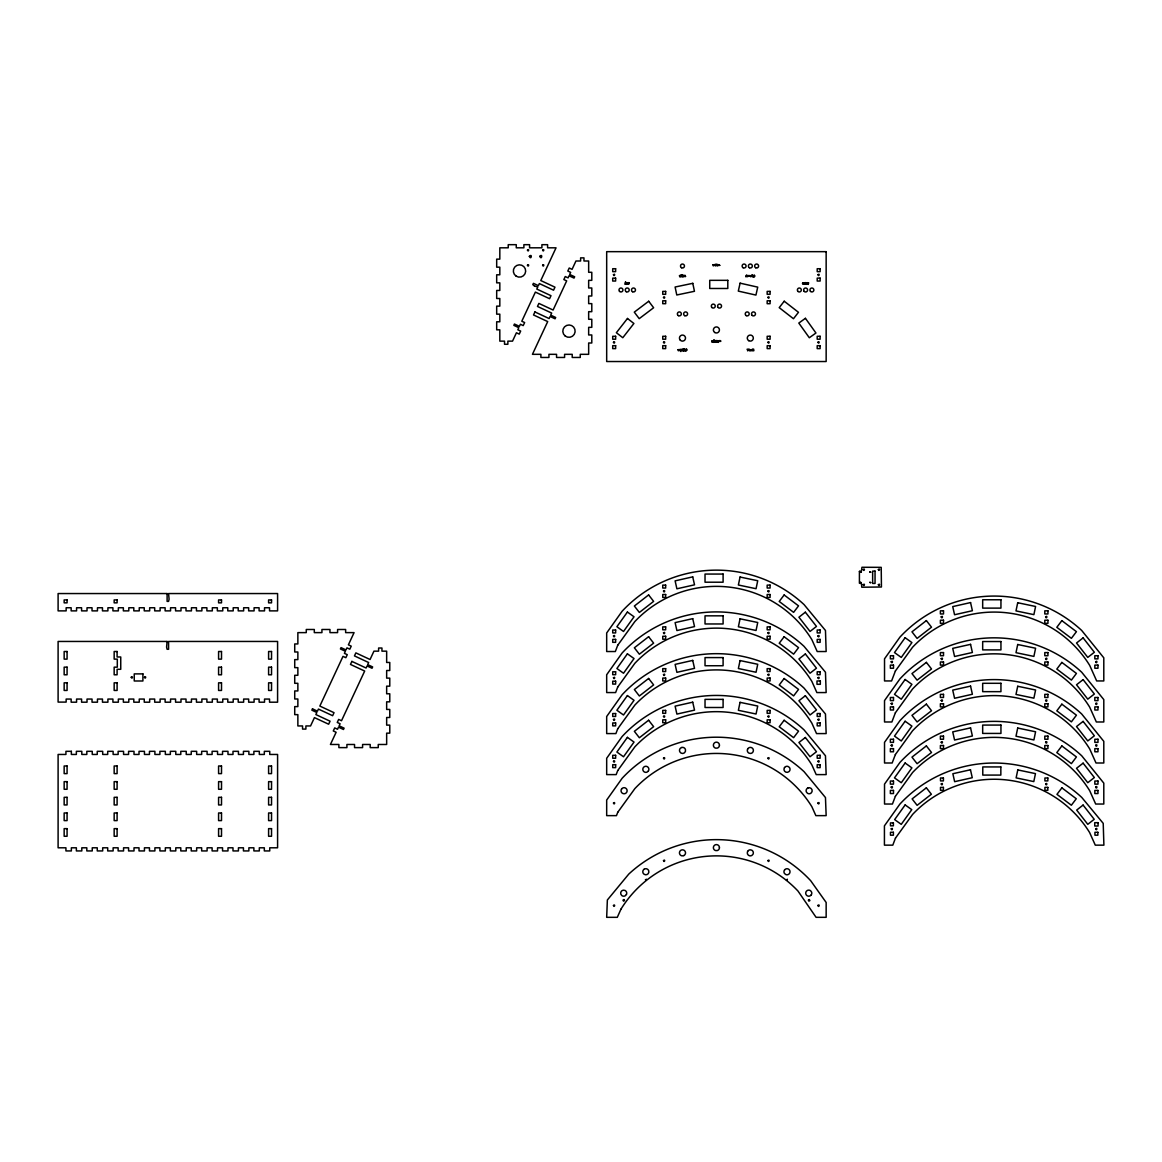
<?xml version="1.0" encoding="UTF-8"?>
<svg xmlns="http://www.w3.org/2000/svg" width="1162" height="1162" viewBox="0 0 1162 1162"><rect width="100%" height="100%" fill="white"/><g stroke="black" fill="none" stroke-linecap="round" stroke-linejoin="round"><path stroke-width="1.5" d="M747.21 275.815L748.168 275.83M750.652 275.815L751.611 275.83M750.71 349.893L751.669 349.907M802.826 283.325L803.77 283.339M534.549 286.055L532.806 284.661L533.416 283.339L538.398 285.663L539.357 283.572L553.562 290.195L554.971 287.174L540.78 280.55L556.046 247.811L547.592 247.811L547.592 244.674L541.899 244.674L541.899 247.811L529.582 247.811L529.582 244.674L523.888 244.674L523.888 247.811L516.262 247.811L516.262 244.674L508.23 244.674L508.23 247.811L499.82 247.811L499.82 259.141L496.682 259.141L496.682 267.173L499.82 267.173L499.82 274.798L496.682 274.798L496.682 282.845L499.82 282.845L499.82 290.456L496.682 290.456L496.682 298.503L499.82 298.503L499.82 306.129L496.682 306.129L496.682 314.161L499.82 314.161L499.82 321.787L496.682 321.787L496.682 329.819L499.82 329.819L499.82 341.134L504.526 341.134L504.526 344.272L507.867 344.272L507.867 341.134L512.529 341.134L516.422 332.782L519.254 334.104L520.663 331.083L517.831 329.761L518.804 327.669L513.836 325.36L514.446 324.038L519.414 326.348L520.387 324.271L523.22 325.592L524.643 322.571L521.796 321.235L535.391 292.098L549.582 298.707L550.991 295.685L536.8 289.062L537.774 286.985L534.491 286.026M808.694 282.831L808.127 284.399L807.91 282.831M746.73 275.103L745.946 276.876L746.222 275.336M529.335 256.366C531.194 260.811 532.603 252.837 529.335 256.366M539.778 256.366C541.637 260.811 543.046 252.837 539.778 256.366M678.129 349.777C677.751 352.638 681.745 348.411 678.129 349.777M713.119 264.849C712.553 267.754 716.823 263.469 713.119 264.849M711.812 341.294C711.275 344.054 715.545 340.045 711.812 341.294M746.934 275.743C746.643 278.589 750.507 274.334 746.934 275.743M750.376 275.743C750.071 278.662 753.92 274.217 750.376 275.743M750.449 349.82C749.751 352.623 754.225 348.585 750.449 349.82M802.55 283.237C802.216 286.142 806.094 281.741 802.55 283.237M625.926 283.281C626.957 286.738 628.192 280.71 625.926 283.281M679.465 275.815C680.438 279.258 681.803 273.273 679.465 275.815M683.329 350.009C681.281 353.03 681.513 346.407 683.329 350.009M715.923 341.512C713.962 344.562 714.02 337.997 715.923 341.512M717.738 341.512C715.777 344.562 715.836 337.997 717.738 341.512M753.237 275.786C754.617 279.577 755.721 273.302 753.237 275.786M806.181 283.281C807.212 286.738 808.447 280.71 806.181 283.281M685.333 349.806C686.815 353.306 687.715 346.566 685.333 349.806M681.498 350.038C678.898 351.694 682.297 348.034 680.278 350.721C682.254 353.844 678.535 347.104 681.498 350.038M750.187 350.082C749.025 352.841 748.691 347.307 750.187 350.082M719.728 265.43C717.927 265.183 719.118 263.847 719.728 265.43M750.1 276.309C748.183 276.164 749.592 274.639 750.1 276.309M527.461 250.106C528.507 252.851 529.509 248.029 527.461 250.106M863.221 584.704C864.237 587.435 865.298 582.612 863.221 584.704M685.522 276.425C683.053 277.471 685.014 273.375 685.522 276.425M718.087 265.502C715.545 266.694 717.593 262.38 718.087 265.502M752.337 349.501L752.322 350.895L752.947 349.384L753.688 350.895L753.688 349.196L752.366 349.413M804.438 282.932L804.424 284.327L805.048 282.802L805.789 284.327L805.789 282.613L804.467 282.845M683.619 276.469L682.268 276.861L682.268 275.147L683.009 276.687L683.619 275.147L683.619 276.469M681.469 276.541L681.745 274.682L681.469 276.541M719.438 745.118L719.365 745.873A3.021 3.021 0 0 1 717.274 748.096L715.705 748.139A3.021 3.021 0 0 1 713.512 746.062L713.395 745.278A3.021 3.021 0 0 1 716.329 742.169A3.021 3.021 0 0 1 719.438 745.118M767.922 342.282C768.881 345.041 770.028 340.263 767.922 342.282M626.231 283.208C626.42 285.823 628.003 281.858 626.231 283.208M679.77 275.743C679.959 278.372 681.557 274.348 679.77 275.743M806.486 283.208C806.66 285.837 808.287 281.814 806.486 283.208M663.502 297.37C664.432 300.145 665.637 295.366 663.502 297.37M682.094 349.747L682.835 350.575L682.138 349.646M714.703 341.265C714.906 343.865 716.446 339.885 714.703 341.265M716.518 341.265C716.722 343.865 718.261 339.885 716.518 341.265M613.463 342.267C614.393 345.041 615.613 340.277 613.463 342.267M686.582 350.023C685.435 352.188 685.653 347.83 686.582 350.023M754.487 275.975C753.354 278.168 753.542 273.767 754.487 275.975M131.233 677.243C132.134 680.031 133.412 675.282 131.233 677.243M144.495 677.243C145.395 680.031 146.673 675.282 144.495 677.243M527.461 265.212C528.361 268.001 529.64 263.251 527.461 265.212M542.61 250.077C543.496 252.866 544.775 248.102 542.61 250.077M542.61 265.212C543.496 268.001 544.775 263.251 542.61 265.212M613.463 274.697C614.364 277.486 615.628 272.736 613.463 274.697M613.478 635.977C614.378 638.766 615.657 634.016 613.478 635.977M613.478 677.751C614.378 680.54 615.657 675.776 613.478 677.751M613.478 719.51C614.378 722.299 615.657 717.55 613.478 719.51M663.502 342.253C664.403 345.041 665.666 340.292 663.502 342.253M613.478 761.284C614.378 764.073 615.657 759.309 613.478 761.284M613.478 803.044C614.378 805.832 615.657 801.083 613.478 803.044M613.463 905.474C614.364 908.263 615.642 903.513 613.463 905.474M663.502 591.08C664.403 593.869 665.666 589.105 663.502 591.08M663.502 632.84C664.403 635.629 665.666 630.879 663.502 632.84M663.502 674.614C664.403 677.402 665.666 672.638 663.502 674.614M663.502 716.373C664.403 719.162 665.666 714.412 663.502 716.373M663.502 758.147C664.403 760.936 665.666 756.172 663.502 758.147M663.502 860.577C664.403 863.366 665.666 858.602 663.502 860.577M767.922 297.356C768.808 300.145 770.086 295.395 767.922 297.356M767.922 591.08C768.808 593.869 770.086 589.105 767.922 591.08M767.922 632.84C768.808 635.629 770.086 630.879 767.922 632.84M767.922 674.614C768.808 677.402 770.086 672.638 767.922 674.614M767.922 716.373C768.808 719.162 770.086 714.412 767.922 716.373M817.946 342.253C818.832 345.041 820.111 340.292 817.946 342.253M767.922 758.147C768.808 760.936 770.086 756.172 767.922 758.147M767.922 860.577C768.808 863.366 770.086 858.602 767.922 860.577M817.946 635.977C818.847 638.766 820.125 634.016 817.946 635.977M817.946 677.751C818.847 680.54 820.125 675.776 817.946 677.751M817.946 719.51C818.847 722.299 820.125 717.55 817.946 719.51M817.946 761.284C818.847 764.073 820.125 759.309 817.946 761.284M817.946 803.044C818.847 805.832 820.125 801.083 817.946 803.044M859.415 571.384L859.415 583.193L861.478 583.658L861.783 587.217L881.435 586.999L881.217 567.346L861.943 567.274L861.478 570.92L859.415 571.384M860.214 571.936L861.115 572.183L860.214 571.936M860.214 582.38L861.115 582.627L860.214 582.38M817.888 905.459C818.847 908.452 820.212 903.353 817.888 905.459M863.221 569.525C864.121 572.314 865.399 567.55 863.221 569.525M869.801 571.936L870.701 572.183L869.801 571.936M869.801 582.38L870.701 582.627L869.801 582.38M878.37 569.525C879.256 572.314 880.535 567.55 878.37 569.525M878.37 584.66C879.256 587.449 880.535 582.699 878.37 584.66M891.181 661.788C892.14 664.766 893.505 659.667 891.181 661.788M891.181 703.547C892.14 706.54 893.505 701.441 891.181 703.547M891.181 745.307C892.14 748.299 893.505 743.201 891.181 745.307M891.181 787.081C892.14 790.073 893.505 784.975 891.181 787.081M891.225 828.855C892.111 831.629 893.418 826.923 891.225 828.855M941.191 616.877C942.15 619.869 943.529 614.771 941.191 616.877M941.191 658.651C942.15 661.643 943.529 656.53 941.191 658.651M941.191 700.41C942.15 703.402 943.529 698.304 941.191 700.41M941.191 742.184C942.15 745.176 943.529 740.063 941.191 742.184M941.249 783.958C942.135 786.747 943.413 781.982 941.249 783.958M1045.611 616.877C1046.57 619.869 1047.935 614.771 1045.611 616.877M1045.611 658.651C1046.57 661.643 1047.935 656.53 1045.611 658.651M1045.611 700.41C1046.57 703.402 1047.935 698.304 1045.611 700.41M1045.611 742.184C1046.57 745.176 1047.935 740.063 1045.611 742.184M1045.669 783.958C1046.555 786.747 1047.833 781.982 1045.669 783.958M1095.65 661.788C1096.608 664.766 1097.974 659.667 1095.65 661.788M1095.65 703.547C1096.608 706.54 1097.974 701.441 1095.65 703.547M1095.65 745.307C1096.608 748.299 1097.974 743.201 1095.65 745.307M1095.65 787.081C1096.608 790.073 1097.974 784.975 1095.65 787.081M1095.693 828.855C1096.594 831.643 1097.872 826.894 1095.693 828.855M719.075 341.047C718.218 343.85 718.799 339.101 720.789 340.902C721.036 341.657 720.338 341.425 719.075 341.047M719.438 847.708L719.322 848.492A3.021 3.021 0 0 1 717.128 850.569L715.56 850.526A3.021 3.021 0 0 1 713.468 848.333L713.395 847.548A3.021 3.021 0 0 1 716.504 844.6A3.021 3.021 0 0 1 719.438 847.708M678.434 349.66L679.349 349.878L678.434 349.66M713.424 264.733L714.354 264.951L713.424 264.733M712.117 341.178L713.047 341.381L712.117 341.178M685.231 276.425L684.389 276.004L685.231 276.425M717.796 265.502L716.954 265.096L717.796 265.502M817.975 274.653C818.702 277.5 820.256 272.823 817.975 274.653M740.049 577.035L738.378 585.009L756.055 588.713L757.726 580.739L740.049 577.035M740.049 618.809L738.378 626.783L756.055 630.472L757.726 622.498L740.049 618.809M740.049 660.568L738.378 668.542L756.055 672.246L757.726 664.272L740.049 660.568M740.049 702.342L738.378 710.316L756.055 714.005L757.726 706.031L740.049 702.342M1017.709 602.729L1015.995 610.907L1033.889 614.64L1035.589 606.477L1017.709 602.729M1017.709 644.503L1015.995 652.681L1033.889 656.414L1035.589 648.236L1017.709 644.503M1017.709 686.263L1015.995 694.44L1033.889 698.173L1035.589 689.996L1017.709 686.263M1017.709 728.037L1015.995 736.214L1033.889 739.947L1035.589 731.769L1017.709 728.037M1017.781 769.927L1016.125 777.886L1033.802 781.59L1035.473 773.616L1017.781 769.927M740.107 283.165L738.306 291.11L755.939 295.075L757.726 287.13L740.107 283.165M747.616 749.127L747.369 749.882A3.021 3.021 0 0 0 749.054 753.165L750.608 753.441A3.021 3.021 0 0 0 752.656 752.38L753.092 751.712A3.021 3.021 0 0 0 751.64 747.689A3.021 3.021 0 0 0 747.616 749.127M628.874 282.613L628.41 284.007C626.594 280.26 629.354 287.058 628.874 282.613M716.068 264.224L715.618 265.619C713.788 261.871 716.547 268.669 716.068 264.224M617.734 645.244L615.337 651.533L606.68 651.533L606.68 632.97L622.135 611.227A128.721 128.721 0 0 1 804.06 604.589L825.47 630.487L826.153 651.533L817.206 651.533L811.875 639.666A112.148 112.148 0 0 0 634.873 621.525L617.734 645.244M617.734 687.018L615.613 692.567L606.68 692.567L606.68 674.744L622.135 652.986A128.721 128.721 0 0 1 804.06 646.362L825.47 672.246L826.153 692.567L816.871 692.567L811.875 681.426A112.148 112.148 0 0 0 634.873 663.284L617.734 687.018M617.734 728.777L615.904 733.585L606.68 733.585L606.68 716.504L622.135 694.76A128.721 128.721 0 0 1 804.06 688.122L825.47 714.02L826.153 733.585L816.537 733.585L811.875 723.2A112.148 112.148 0 0 0 634.873 705.058L617.734 728.777M617.734 770.551L616.18 774.604L606.68 774.604L606.68 758.278L622.135 736.519A128.721 128.721 0 0 1 804.06 729.896L825.47 755.779L826.153 774.604L816.203 774.604L811.875 764.959A112.148 112.148 0 0 0 634.873 746.817L617.734 770.551M617.734 812.311L616.456 815.637L606.68 815.637L606.68 800.037L622.135 778.293A128.721 128.721 0 0 1 804.06 771.655L825.47 797.553L826.153 815.637L815.869 815.637L811.875 806.733A112.148 112.148 0 0 0 634.873 788.591L617.734 812.311M895.379 671.011L891.588 680.947L884.529 680.947L884.529 658.825L899.954 637.11A128.619 128.619 0 0 1 1081.72 630.487L1103.798 657.823L1103.798 680.947L1096.681 680.947L1089.709 665.419A112.249 112.249 0 0 0 912.548 647.263L895.379 671.011M895.379 712.785L891.879 721.98L884.529 721.98L884.529 700.584L899.954 678.884A128.619 128.619 0 0 1 1081.72 672.246L1103.798 699.597L1103.798 721.98L1096.347 721.98L1089.709 707.193A112.249 112.249 0 0 0 912.548 689.022L895.379 712.785M895.379 754.545L892.155 762.998L884.529 762.998L884.529 742.358L899.954 720.643A128.619 128.619 0 0 1 1081.72 714.02L1103.798 741.356L1103.798 762.998L1096.013 762.998L1089.709 748.953A112.249 112.249 0 0 0 912.548 730.796L895.379 754.545M895.379 796.304L892.445 804.031L884.529 804.031L884.529 784.118L899.954 762.417A128.619 128.619 0 0 1 1081.72 755.779L1103.798 783.13L1103.798 804.031L1095.679 804.031L1089.709 790.726A112.249 112.249 0 0 0 912.548 772.556L895.379 796.304M895.466 838.122L892.794 845.152L884.427 845.152L884.427 825.848L899.882 804.104A128.721 128.721 0 0 1 1081.793 797.466L1103.217 823.364L1103.9 845.152L1095.287 845.152L1089.622 832.544A112.148 112.148 0 0 0 912.62 814.402L895.466 838.122M747.674 851.368L747.369 852.109A3.021 3.021 0 0 0 752.947 854.331L753.237 853.591A3.021 3.021 0 0 0 751.785 850.206L750.274 849.829A3.021 3.021 0 0 0 747.674 851.368M620.958 909.163L617.298 917.326L606.68 917.326L607.363 899.984L628.773 874.085A128.721 128.721 0 0 1 810.698 880.723L826.153 902.467L826.153 917.326L816.087 917.326L797.96 891.022A112.148 112.148 0 0 0 620.958 909.163M312.491 708.849L311.866 710.171L316.834 712.495L315.861 714.572L330.066 721.195L328.643 724.216L314.452 717.608L310.559 725.945L305.896 725.945L305.896 729.082L302.556 729.082L302.556 725.945L297.864 725.945L297.864 714.645L294.727 714.645L294.727 706.598L297.864 706.598L297.864 698.987L294.727 698.987L294.727 690.94L297.864 690.94L297.864 683.314L294.727 683.314L294.727 675.282L297.864 675.282L297.864 667.656L294.727 667.656L294.727 659.609L297.864 659.609L297.864 651.998L294.727 651.998L294.727 643.951L297.864 643.951L297.864 632.622L306.274 632.622L306.274 629.484L314.306 629.484L314.306 632.622L321.932 632.622L321.932 629.484L329.964 629.484L329.964 632.622L337.59 632.622L337.59 629.484L345.637 629.484L345.637 632.622L354.076 632.622L348.397 644.823L351.229 646.159L349.82 649.18L346.973 647.859L346.015 649.936L341.032 647.626L340.422 648.948L345.39 651.257L344.417 653.349L347.264 654.671L345.84 657.692L343.008 656.37L319.84 706.06L334.031 712.684L332.623 715.705L318.432 709.081L317.458 711.173L312.491 708.849M351.897 661.396L350.474 664.432L364.679 671.055L341.512 720.73L338.665 719.409L337.256 722.444L340.088 723.766L339.13 725.843L344.097 728.153L343.473 729.489L338.505 727.165L337.532 729.257L334.7 727.92L333.291 730.956L336.123 732.278L330.429 744.479L338.883 744.479L338.883 747.616L346.915 747.616L346.915 744.479L354.541 744.479L354.541 747.616L362.588 747.616L362.588 744.479L370.199 744.479L370.199 747.616L378.246 747.616L378.246 744.479L386.655 744.479L386.655 733.149L389.778 733.149L389.778 725.117L386.655 725.117L386.655 717.491L389.778 717.491L389.778 709.445L386.655 709.445L386.655 701.833L389.778 701.833L389.778 693.787L386.655 693.787L386.655 686.161L389.778 686.161L389.778 678.129L386.655 678.129L386.655 670.503L389.778 670.503L389.778 662.471L386.655 662.471L386.655 651.156L381.949 651.156L381.949 648.018L378.609 648.018L378.609 651.156L373.946 651.156L370.053 659.508L355.862 652.884L354.454 655.905L368.644 662.529L367.671 664.62L372.639 666.93L372.029 668.252L367.061 665.942L366.088 668.019L351.897 661.396M534.927 311.939L533.518 314.96L547.709 321.584L532.443 354.323L540.896 354.323L540.896 357.46L548.929 357.46L548.929 354.323L556.554 354.323L556.554 357.46L564.587 357.46L564.587 354.323L572.212 354.323L572.212 357.46L580.259 357.46L580.259 354.323L588.655 354.323L588.655 342.993L591.792 342.993L591.792 334.961L588.655 334.961L588.655 327.335L591.792 327.335L591.792 319.289L588.655 319.289L588.655 311.677L591.792 311.677L591.792 303.631L588.655 303.631L588.655 296.005L591.792 296.005L591.792 287.973L588.655 287.973L588.655 280.347L591.792 280.347L591.792 272.3L588.655 272.3L588.655 261L583.963 261L583.963 257.862L580.622 257.862L580.622 261L575.96 261L572.067 269.352L569.235 268.015L567.811 271.051L570.658 272.373L569.685 274.45L574.653 276.774L574.028 278.096L569.06 275.786L568.102 277.863L565.255 276.541L563.846 279.563L566.678 280.884L553.097 310.036L538.892 303.413L537.483 306.448L551.674 313.072L550.701 315.149L555.683 317.473L555.058 318.795L550.091 316.471L549.118 318.562L534.927 311.939M621.583 789.042L621.234 789.739A3.021 3.021 0 0 0 621.801 792.716L622.396 793.239A3.021 3.021 0 0 0 626.594 792.426A3.021 3.021 0 0 0 625.781 788.228L625.083 787.865A3.021 3.021 0 0 0 622.106 788.446L621.583 789.042M784.539 767.559L784.161 768.256A3.021 3.021 0 0 0 788.925 771.655L789.463 771.074A3.021 3.021 0 0 0 789.347 767.399L788.068 766.484A3.021 3.021 0 0 0 784.539 767.559M747.718 349.777C746.963 353.48 749.519 346.726 748.197 349.922L747.122 349.196L747.718 349.777M784.655 869.83L784.234 870.498A3.021 3.021 0 0 0 784.524 873.504L785.73 874.507A3.021 3.021 0 0 0 788.751 874.216L789.332 873.664A3.021 3.021 0 0 0 788.911 869.408A3.021 3.021 0 0 0 784.655 869.83M626.449 894.42L625.447 895.626A3.021 3.021 0 0 1 622.425 895.917L621.757 895.495A3.021 3.021 0 0 1 624.938 890.412L625.592 890.818A3.021 3.021 0 0 1 626.449 894.42M627.407 612.04L616.891 626.725L623.515 631.474L634.031 616.775L627.407 612.04M627.407 653.814L616.891 668.499L623.515 673.234L634.031 658.549L627.407 653.814M627.407 695.573L616.891 710.258L623.515 715.008L634.031 700.308L627.407 695.573M627.407 737.347L616.891 752.032L623.515 756.767L634.031 742.082L627.407 737.347M905.125 637.706L894.493 652.565L901.276 657.431L911.909 642.571L905.125 637.706M905.125 679.479L894.493 694.339L901.276 699.19L911.909 684.345L905.125 679.479M905.125 721.239L894.493 736.098L901.276 740.964L911.909 726.105L905.125 721.239M905.125 763.013L894.493 777.872L901.276 782.723L911.909 767.864L905.125 763.013M905.154 804.917L894.638 819.602L901.247 824.352L911.763 809.667L905.154 804.917M784.132 594.973L779.223 601.466L793.617 612.359L798.541 605.867L784.132 594.973M784.132 636.732L779.223 643.24L793.617 654.133L798.541 647.641L784.132 636.732M784.132 678.506L779.223 684.999L793.617 695.893L798.541 689.4L784.132 678.506M784.132 720.266L779.223 726.773L793.617 737.667L798.541 731.174L784.132 720.266M1061.85 620.639L1056.81 627.306L1071.393 638.33L1076.433 631.663L1061.85 620.639M1061.85 662.413L1056.81 669.065L1071.393 680.09L1076.433 673.423L1061.85 662.413M1061.85 704.172L1056.81 710.839L1071.393 721.863L1076.433 715.196L1061.85 704.172M1061.85 745.946L1056.81 752.598L1071.393 763.623L1076.433 756.956L1061.85 745.946M1061.879 787.851L1056.955 794.343L1071.364 805.237L1076.273 798.744L1061.879 787.851M784.219 301.219L779.208 307.639L793.472 318.737L798.468 312.302L784.219 301.219M627.509 318.432L616.368 332.71L622.788 337.721L633.9 323.486L627.48 318.475M648.309 771.074L647.103 772.076A3.021 3.021 0 0 1 644.082 771.771L643.516 771.234A3.021 3.021 0 0 1 643.922 766.978A3.021 3.021 0 0 1 648.193 767.399L648.599 768.067A3.021 3.021 0 0 1 648.309 771.074M644.068 869.292L643.487 869.83A3.021 3.021 0 0 0 643.37 873.504L643.908 874.085A3.021 3.021 0 0 0 648.672 870.687L648.294 869.989A3.021 3.021 0 0 0 644.765 868.915L644.068 869.292M811.032 895.147L810.437 895.67A3.021 3.021 0 0 1 806.239 894.856A3.021 3.021 0 0 1 807.053 890.658L807.75 890.295A3.021 3.021 0 0 1 810.727 890.876L811.599 892.169A3.021 3.021 0 0 1 811.032 895.147M805.353 612.185L798.933 617.211L810.045 631.445L816.465 626.42L805.353 612.185M805.353 653.959L798.933 658.97L810.045 673.205L816.465 668.194L805.353 653.959M805.353 695.718L798.933 700.744L810.045 714.979L816.465 709.953L805.353 695.718M805.353 737.492L798.933 742.503L810.045 756.738L816.465 751.727L805.353 737.492M1083.115 637.865L1076.52 643.007L1087.777 657.401L1094.357 652.26L1083.115 637.865M1083.115 679.625L1076.52 684.767L1087.777 699.161L1094.357 694.019L1083.115 679.625M1083.115 721.384L1076.52 726.54L1087.777 740.935L1094.357 735.793L1083.115 721.384M1083.115 763.158L1076.52 768.3L1087.777 782.694L1094.357 777.552L1083.115 763.158M1083.086 805.063L1076.68 810.088L1087.792 824.323L1094.212 819.297L1083.086 805.063M648.614 594.929L634.365 606.027L639.361 612.461L653.625 601.364L648.614 594.929M648.614 636.703L634.365 647.8L639.361 654.221L653.625 643.123L648.614 636.703M648.614 678.463L634.365 689.56L639.361 695.994L653.625 684.897L648.614 678.463M648.614 720.237L634.365 731.334L639.361 737.754L653.625 726.657L648.614 720.237M926.375 620.595L911.967 631.823L917.094 638.417L931.517 627.189L926.375 620.595M926.375 662.369L911.967 673.597L917.094 680.177L931.517 668.963L926.375 662.369M926.375 704.128L911.967 715.356L917.094 721.951L931.517 710.723L926.375 704.128M926.375 745.902L911.967 757.13L917.094 763.71L931.517 752.497L926.375 745.902M926.361 787.807L912.112 798.904L917.108 805.339L931.372 794.242L926.361 787.807M648.701 301.248L634.292 312.142L639.216 318.649L653.625 307.741L648.701 301.248M805.426 318.315L798.802 323.065L809.318 337.75L815.942 333.015L805.426 318.315M807.895 787.981L807.241 788.388A3.021 3.021 0 0 0 806.399 791.99L807.387 793.196A3.021 3.021 0 0 0 810.408 793.486L811.076 793.065A3.021 3.021 0 0 0 807.895 787.981M681.774 747.486L681.048 747.776A3.021 3.021 0 0 0 679.596 751.16L679.886 751.901A3.021 3.021 0 0 0 685.464 749.679L685.173 748.938A3.021 3.021 0 0 0 682.559 747.398L681.774 747.486M683.779 855.595L682.239 855.871A3.021 3.021 0 0 1 680.177 854.811L679.741 854.143A3.021 3.021 0 0 1 681.193 850.119A3.021 3.021 0 0 1 685.217 851.557L685.464 852.312A3.021 3.021 0 0 1 683.779 855.595M692.726 576.875L675.107 580.855L676.894 588.8L694.527 584.82L692.726 576.875M692.726 618.649L675.107 622.614L676.894 630.559L694.527 626.594L692.726 618.649M692.726 660.408L675.107 664.388L676.894 672.333L694.527 668.353L692.726 660.408M970.561 602.57L952.724 606.593L954.568 614.742L972.391 610.718L970.561 602.57M692.726 702.182L675.107 706.147L676.894 714.093L694.527 710.127L692.726 702.182M970.561 644.344L952.724 648.352L954.568 656.501L972.391 652.492L970.561 644.344M970.561 686.103L952.724 690.126L954.568 698.275L972.391 694.251L970.561 686.103M970.561 727.862L952.724 731.886L954.568 740.034L972.391 736.011L970.561 727.862M970.473 769.767L952.855 773.732L954.641 781.677L972.26 777.712L970.473 769.767M692.784 283.325L675.107 287.014L676.778 294.988L694.455 291.299L692.784 283.325M752.177 275.06L752.903 276.817L752.177 275.06M684.273 349.108L684.999 350.866L684.273 349.108M826.153 251.66L606.68 251.66L606.68 361.527L826.153 361.527L826.153 251.66M615.628 268.727L612.708 268.727L612.708 271.647L615.628 271.647L615.628 268.727M820.125 268.727L817.206 268.727L817.206 271.647L820.125 271.647L820.125 268.727M615.628 278.125L612.708 278.125L612.708 281.044L615.628 281.044L615.628 278.125M820.125 278.125L817.206 278.125L817.206 281.044L820.125 281.044L820.125 278.125M727.804 280.332L709.735 280.332L709.735 288.481L727.804 288.481L727.804 280.332M625.548 281.945L625.272 284.327L625.548 281.945M665.666 291.386L662.747 291.386L662.747 294.306L665.666 294.306L665.666 291.386M770.086 291.386L767.167 291.386L767.167 294.306L770.086 294.306L770.086 291.386M665.666 300.784L662.747 300.784L662.747 303.703L665.666 303.703L665.666 300.784M770.086 300.784L767.167 300.784L767.167 303.703L770.086 303.703L770.086 300.784M615.642 336.283L612.708 336.283L612.708 339.217L615.642 339.217L615.642 336.283M665.666 336.283L662.747 336.283L662.747 339.217L665.666 339.217L665.666 336.283M770.086 336.283L767.167 336.283L767.167 339.217L770.086 339.217L770.086 336.283M820.111 336.283L817.191 336.283L817.191 339.217L820.111 339.217L820.111 336.283M713.976 339.987L713.7 342.369L713.976 339.987M718.334 340.669L718.058 342.369L718.334 340.669M615.642 345.68L612.708 345.68L612.708 348.615L615.642 348.615L615.642 345.68M665.666 345.68L662.747 345.68L662.747 348.615L665.666 348.615L665.666 345.68M770.072 345.695L767.181 345.695L767.181 348.6L770.072 348.6L770.072 345.695M820.111 345.68L817.191 345.68L817.191 348.615L820.111 348.615L820.111 345.68M683.91 349.152L683.648 350.866L683.91 349.152M875.044 571.123L872.647 571.123L872.647 583.44L875.044 583.44L875.044 571.123M723.098 574.057L705.029 574.057L705.029 582.206L723.098 582.206L723.098 574.057M665.666 585.111L662.747 585.111L662.747 588.03L665.666 588.03L665.666 585.111M770.086 585.111L767.167 585.111L767.167 588.03L770.086 588.03L770.086 585.111M167.11 593.55L58.1 593.55L58.1 610.878L66.147 610.878L66.147 607.755L71.158 607.755L71.158 610.878L76.576 610.878L76.576 607.755L81.587 607.755L81.587 610.878L87.019 610.878L87.019 607.755L92.03 607.755L92.03 610.878L97.463 610.878L97.463 607.755L102.474 607.755L102.474 610.878L107.906 610.878L107.906 607.755L112.917 607.755L112.917 610.878L118.35 610.878L118.35 607.755L123.361 607.755L123.361 610.878L128.793 610.878L128.793 607.755L133.804 607.755L133.804 610.878L139.237 610.878L139.237 607.755L144.248 607.755L144.248 610.878L149.666 610.878L149.666 607.755L154.691 607.755L154.691 610.878L160.109 610.878L160.109 607.755L165.12 607.755L165.12 610.878L170.553 610.878L170.553 607.755L175.564 607.755L175.564 610.878L180.996 610.878L180.996 607.755L186.007 607.755L186.007 610.878L191.44 610.878L191.44 607.755L196.451 607.755L196.451 610.878L201.883 610.878L201.883 607.755L206.894 607.755L206.894 610.878L212.326 610.878L212.326 607.755L217.338 607.755L217.338 610.878L222.77 610.878L222.77 607.755L227.781 607.755L227.781 610.878L233.199 610.878L233.199 607.755L238.21 607.755L238.21 610.878L243.642 610.878L243.642 607.755L248.653 607.755L248.653 610.878L254.086 610.878L254.086 607.755L259.097 607.755L259.097 610.878L264.529 610.878L264.529 607.755L269.54 607.755L269.54 610.878L277.587 610.878L277.587 593.55L168.577 593.55L169.086 599.214L168.577 601.379L167.11 601.379L167.11 593.55M665.666 594.508L662.747 594.508L662.747 597.428L665.666 597.428L665.666 594.508M770.086 594.508L767.167 594.508L767.167 597.428L770.086 597.428L770.086 594.508M67.076 599.926L64.157 599.926L64.157 602.846L67.076 602.846L67.076 599.926M117.101 599.926L114.166 599.926L114.166 602.846L117.101 602.846L117.101 599.926M221.506 599.926L218.587 599.926L218.587 602.846L221.506 602.846L221.506 599.926M271.53 599.926L268.596 599.926L268.596 602.846L271.53 602.846L271.53 599.926M1000.947 599.766L982.674 599.766L982.674 608.118L1000.947 608.118L1000.947 599.766M943.515 610.82L940.392 610.82L940.392 613.957L943.515 613.957L943.515 610.82M1047.935 610.82L1044.798 610.82L1044.798 613.957L1047.935 613.957L1047.935 610.82M723.098 615.831L705.029 615.831L705.029 623.965L723.098 623.965L723.098 615.831M943.515 620.217L940.392 620.217L940.392 623.355L943.515 623.355L943.515 620.217M1047.935 620.217L1044.798 620.217L1044.798 623.355L1047.935 623.355L1047.935 620.217M665.666 626.87L662.747 626.87L662.747 629.804L665.666 629.804L665.666 626.87M770.086 626.87L767.167 626.87L767.167 629.804L770.086 629.804L770.086 626.87M615.642 630.007L612.723 630.007L612.723 632.927L615.642 632.927L615.642 630.007M820.125 630.007L817.191 630.007L817.191 632.927L820.125 632.927L820.125 630.007M665.666 636.268L662.747 636.268L662.747 639.202L665.666 639.202L665.666 636.268M770.086 636.268L767.167 636.268L767.167 639.202L770.086 639.202L770.086 636.268M615.642 639.405L612.723 639.405L612.723 642.325L615.642 642.325L615.642 639.405M820.125 639.405L817.191 639.405L817.191 642.325L820.125 642.325L820.125 639.405M167.11 641.453L58.1 641.453L58.1 702.095L66.147 702.095L66.147 699.059L71.158 699.059L71.158 702.197L76.576 702.197L76.576 699.059L81.587 699.059L81.587 702.197L87.019 702.197L87.019 699.059L92.03 699.059L92.03 702.197L97.463 702.197L97.463 699.059L102.474 699.059L102.474 702.197L107.906 702.197L107.906 699.059L112.917 699.059L112.917 702.197L118.35 702.197L118.35 699.059L123.361 699.059L123.361 702.197L128.793 702.197L128.793 699.059L133.804 699.059L133.804 702.197L139.237 702.197L139.237 699.059L144.248 699.059L144.248 702.197L149.666 702.197L149.666 699.059L154.691 699.059L154.691 702.197L160.109 702.197L160.109 699.059L165.12 699.059L165.12 702.197L170.553 702.197L170.553 699.059L175.564 699.059L175.564 702.197L180.996 702.197L180.996 699.059L186.007 699.059L186.007 702.197L191.44 702.197L191.44 699.059L196.451 699.059L196.451 702.197L201.883 702.197L201.883 699.059L206.894 699.059L206.894 702.197L212.326 702.197L212.326 699.059L217.338 699.059L217.338 702.197L222.77 702.197L222.77 699.059L227.781 699.059L227.781 702.197L233.199 702.197L233.199 699.059L238.21 699.059L238.21 702.197L243.642 702.197L243.642 699.059L248.653 699.059L248.653 702.197L254.086 702.197L254.086 699.059L259.097 699.059L259.097 702.197L264.529 702.197L264.529 699.059L269.54 699.059L269.54 702.197L277.587 702.197L277.587 641.453L168.577 641.453L168.577 649.282L167.11 649.282L166.587 647.118L167.11 641.453M1000.947 641.54L982.674 641.54L982.674 649.892L1000.947 649.892L1000.947 641.54M67.076 651.504L64.157 651.504L64.157 659.13L67.076 659.13L67.076 651.504M117.101 651.504L114.166 651.504L114.166 659.13L117.304 659.13L117.304 667.162L114.166 667.162L114.166 674.788L117.101 674.788L117.101 669.297L120.746 669.297L120.746 656.98L117.101 656.98L117.101 651.504M221.506 651.504L218.587 651.504L218.587 659.13L221.506 659.13L221.506 651.504M271.53 651.504L268.596 651.504L268.596 659.13L271.53 659.13L271.53 651.504M943.515 652.579L940.392 652.579L940.392 655.717L943.515 655.717L943.515 652.579M1047.935 652.579L1044.798 652.579L1044.798 655.717L1047.935 655.717L1047.935 652.579M893.491 655.717L890.368 655.717L890.368 658.854L893.491 658.854L893.491 655.717M1097.974 655.717L1094.836 655.717L1094.836 658.854L1097.974 658.854L1097.974 655.717M723.098 657.59L705.029 657.59L705.029 665.739L723.098 665.739L723.098 657.59M943.515 661.977L940.392 661.977L940.392 665.114L943.515 665.114L943.515 661.977M1047.935 661.977L1044.798 661.977L1044.798 665.114L1047.935 665.114L1047.935 661.977M893.491 665.114L890.368 665.114L890.368 668.252L893.491 668.252L893.491 665.114M1097.974 665.114L1094.836 665.114L1094.836 668.252L1097.974 668.252L1097.974 665.114M67.076 667.162L64.157 667.162L64.157 674.788L67.076 674.788L67.076 667.162M221.506 667.162L218.587 667.162L218.587 674.788L221.506 674.788L221.506 667.162M271.53 667.162L268.596 667.162L268.596 674.788L271.53 674.788L271.53 667.162M665.666 668.644L662.747 668.644L662.747 671.563L665.666 671.563L665.666 668.644M770.086 668.644L767.167 668.644L767.167 671.563L770.086 671.563L770.086 668.644M615.642 671.781L612.723 671.781L612.723 674.701L615.642 674.701L615.642 671.781M820.125 671.781L817.191 671.781L817.191 674.701L820.125 674.701L820.125 671.781M142.911 673.887L134.24 673.887L134.24 680.99L142.911 680.99L142.911 673.887M665.666 678.042L662.747 678.042L662.747 680.961L665.666 680.961L665.666 678.042M770.086 678.042L767.167 678.042L767.167 680.961L770.086 680.961L770.086 678.042M820.328 680.961L816.988 680.961L816.988 684.302L820.328 684.302L820.328 680.961M615.642 681.179L612.723 681.179L612.723 684.098L615.642 684.098L615.642 681.179M67.076 682.82L64.157 682.82L64.157 690.446L67.076 690.446L67.076 682.82M117.101 682.82L114.166 682.82L114.166 690.446L117.101 690.446L117.101 682.82M221.506 682.82L218.587 682.82L218.587 690.446L221.506 690.446L221.506 682.82M271.53 682.82L268.596 682.82L268.596 690.446L271.53 690.446L271.53 682.82M1000.947 683.3L982.674 683.3L982.674 691.651L1000.947 691.651L1000.947 683.3M943.515 694.353L940.392 694.353L940.392 697.476L943.515 697.476L943.515 694.353M1047.935 694.353L1044.798 694.353L1044.798 697.476L1047.935 697.476L1047.935 694.353M893.491 697.49L890.368 697.49L890.368 700.613L893.491 700.613L893.491 697.49M1097.974 697.49L1094.836 697.49L1094.836 700.613L1097.974 700.613L1097.974 697.49M723.098 699.364L705.029 699.364L705.029 707.498L723.098 707.498L723.098 699.364M943.515 703.751L940.392 703.751L940.392 706.874L943.515 706.874L943.515 703.751M1047.935 703.751L1044.798 703.751L1044.798 706.874L1047.935 706.874L1047.935 703.751M893.491 706.888L890.368 706.888L890.368 710.011L893.491 710.011L893.491 706.888M1097.974 706.888L1094.836 706.888L1094.836 710.011L1097.974 710.011L1097.974 706.888M665.666 710.403L662.747 710.403L662.747 713.323L665.666 713.323L665.666 710.403M770.086 710.403L767.167 710.403L767.167 713.323L770.086 713.323L770.086 710.403M615.642 713.541L612.723 713.541L612.723 716.46L615.642 716.46L615.642 713.541M820.125 713.541L817.191 713.541L817.191 716.46L820.125 716.46L820.125 713.541M665.666 719.801L662.747 719.801L662.747 722.72L665.666 722.72L665.666 719.801M770.086 719.801L767.167 719.801L767.167 722.72L770.086 722.72L770.086 719.801M615.642 722.938L612.723 722.938L612.723 725.858L615.642 725.858L615.642 722.938M820.125 722.938L817.191 722.938L817.191 725.858L820.125 725.858L820.125 722.938M1000.947 725.073L982.674 725.073L982.674 733.425L1000.947 733.425L1000.947 725.073M943.515 736.112L940.392 736.112L940.392 739.25L943.515 739.25L943.515 736.112M1047.935 736.112L1044.798 736.112L1044.798 739.25L1047.935 739.25L1047.935 736.112M893.491 739.25L890.368 739.25L890.368 742.387L893.491 742.387L893.491 739.25M1097.974 739.25L1094.836 739.25L1094.836 742.387L1097.974 742.387L1097.974 739.25M943.515 745.51L940.392 745.51L940.392 748.648L943.515 748.648L943.515 745.51M1047.935 745.51L1044.798 745.51L1044.798 748.648L1047.935 748.648L1047.935 745.51M893.491 748.648L890.368 748.648L890.368 751.785L893.491 751.785L893.491 748.648M1097.974 748.648L1094.836 748.648L1094.836 751.785L1097.974 751.785L1097.974 748.648M71.361 751.32L65.929 751.32L65.929 754.458L58.1 754.458L58.1 847.795L65.929 847.795L65.929 850.933L71.361 850.933L71.361 847.795L76.372 847.795L76.372 850.933L81.805 850.933L81.805 847.795L86.816 847.795L86.816 850.933L92.248 850.933L92.248 847.795L97.259 847.795L97.259 850.933L102.692 850.933L102.692 847.795L107.703 847.795L107.703 850.933L113.121 850.933L113.121 847.795L118.132 847.795L118.132 850.933L123.564 850.933L123.564 847.795L128.575 847.795L128.575 850.933L134.008 850.933L134.008 847.795L139.019 847.795L139.019 850.933L144.451 850.933L144.451 847.795L149.462 847.795L149.462 850.933L154.895 850.933L154.895 847.795L159.906 847.795L159.906 850.933L165.338 850.933L165.338 847.795L170.349 847.795L170.349 850.933L175.782 850.933L175.782 847.795L180.793 847.795L180.793 850.933L186.225 850.933L186.225 847.795L191.236 847.795L191.236 850.933L196.654 850.933L196.654 847.795L201.665 847.795L201.665 850.933L207.097 850.933L207.097 847.795L212.109 847.795L212.109 850.933L217.541 850.933L217.541 847.795L222.552 847.795L222.552 850.933L227.984 850.933L227.984 847.795L232.996 847.795L232.996 850.933L238.428 850.933L238.428 847.795L243.439 847.795L243.439 850.933L248.871 850.933L248.871 847.795L253.882 847.795L253.882 850.933L259.315 850.933L259.315 847.795L264.326 847.795L264.326 850.933L269.744 850.933L269.744 847.795L277.587 847.795L277.587 754.458L269.744 754.458L269.744 751.32L264.326 751.32L264.326 754.458L259.315 754.458L259.315 751.32L253.882 751.32L253.882 754.458L248.871 754.458L248.871 751.32L243.439 751.32L243.439 754.458L238.428 754.458L238.428 751.32L232.996 751.32L232.996 754.458L227.984 754.458L227.984 751.32L222.552 751.32L222.552 754.458L217.541 754.458L217.541 751.32L212.109 751.32L212.109 754.458L207.097 754.458L207.097 751.32L201.665 751.32L201.665 754.458L196.654 754.458L196.654 751.32L191.236 751.32L191.236 754.458L186.225 754.458L186.225 751.32L180.793 751.32L180.793 754.458L175.782 754.458L175.782 751.32L170.349 751.32L170.349 754.458L165.338 754.458L165.338 751.32L159.906 751.32L159.906 754.458L154.895 754.458L154.895 751.32L149.462 751.32L149.462 754.458L144.451 754.458L144.451 751.32L139.019 751.32L139.019 754.458L134.008 754.458L134.008 751.32L128.575 751.32L128.575 754.458L123.564 754.458L123.564 751.32L118.132 751.32L118.132 754.458L113.121 754.458L113.121 751.32L107.703 751.32L107.703 754.458L102.692 754.458L102.692 751.32L97.259 751.32L97.259 754.458L92.248 754.458L92.248 751.32L86.816 751.32L86.816 754.458L81.805 754.458L81.805 751.32L76.372 751.32L76.372 754.458L71.361 754.458L71.361 751.32M615.642 755.3L612.723 755.3L612.723 758.234L615.642 758.234L615.642 755.3M820.125 755.3L817.191 755.3L817.191 758.234L820.125 758.234L820.125 755.3M615.642 764.698L612.723 764.698L612.723 767.632L615.642 767.632L615.642 764.698M820.125 764.698L817.191 764.698L817.191 767.632L820.125 767.632L820.125 764.698M67.076 765.99L64.157 765.99L64.157 773.616L67.076 773.616L67.076 765.99M117.101 765.99L114.166 765.99L114.166 773.616L117.101 773.616L117.101 765.99M221.506 765.99L218.587 765.99L218.587 773.616L221.506 773.616L221.506 765.99M271.53 765.99L268.596 765.99L268.596 773.616L271.53 773.616L271.53 765.99M1000.845 766.935L982.776 766.935L982.776 775.083L1000.845 775.083L1000.845 766.935M943.413 777.988L940.494 777.988L940.494 780.908L943.413 780.908L943.413 777.988M1047.833 777.988L1044.914 777.988L1044.914 780.908L1047.833 780.908L1047.833 777.988M893.491 781.024L890.368 781.024L890.368 784.147L893.491 784.147L893.491 781.024M1097.974 781.024L1094.836 781.024L1094.836 784.147L1097.974 784.147L1097.974 781.024M67.076 781.648L64.157 781.648L64.157 789.274L67.076 789.274L67.076 781.648M117.101 781.648L114.166 781.648L114.166 789.274L117.101 789.274L117.101 781.648M221.506 781.648L218.587 781.648L218.587 789.274L221.506 789.274L221.506 781.648M271.53 781.648L268.596 781.648L268.596 789.274L271.53 789.274L271.53 781.648M943.413 787.386L940.494 787.386L940.494 790.305L943.413 790.305L943.413 787.386M1047.833 787.386L1044.914 787.386L1044.914 790.305L1047.833 790.305L1047.833 787.386M893.491 790.421L890.368 790.421L890.368 793.544L893.491 793.544L893.491 790.421M1097.974 790.421L1094.836 790.421L1094.836 793.544L1097.974 793.544L1097.974 790.421M67.076 797.321L64.157 797.321L64.157 804.946L67.076 804.946L67.076 797.321M117.101 797.321L114.166 797.321L114.166 804.946L117.101 804.946L117.101 797.321M221.506 797.321L218.587 797.321L218.587 804.946L221.506 804.946L221.506 797.321M271.53 797.321L268.596 797.321L268.596 804.946L271.53 804.946L271.53 797.321M67.076 812.979L64.157 812.979L64.157 820.604L67.076 820.604L67.076 812.979M117.101 812.979L114.166 812.979L114.166 820.604L117.101 820.604L117.101 812.979M221.506 812.979L218.587 812.979L218.587 820.604L221.506 820.604L221.506 812.979M271.53 812.979L268.596 812.979L268.596 820.604L271.53 820.604L271.53 812.979M1098.075 822.681L1094.735 822.681L1094.735 826.022L1098.075 826.022L1098.075 822.681M893.389 822.885L890.47 822.885L890.47 825.804L893.389 825.804L893.389 822.885M67.076 828.637L64.157 828.637L64.157 836.262L67.076 836.262L67.076 828.637M117.101 828.637L114.166 828.637L114.166 836.262L117.101 836.262L117.101 828.637M221.506 828.637L218.587 828.637L218.587 836.262L221.506 836.262L221.506 828.637M271.53 828.637L268.596 828.637L268.596 836.262L271.53 836.262L271.53 828.637M893.389 832.282L890.47 832.282L890.47 835.202L893.389 835.202L893.389 832.282M1097.858 832.282L1094.938 832.282L1094.938 835.202L1097.858 835.202L1097.858 832.282M646.377 879.416L645.491 879.852L646.377 879.416M787.342 879.416L786.456 879.852L787.342 879.416M623.936 899.562L622.963 900.158L623.558 901.146L624.531 900.55L623.936 899.562M809.289 899.577L808.316 900.172L808.897 901.146L809.885 900.565L809.289 899.577M516.16 276.164A6.159 6.159 0 0 0 525.66 271.298A6.159 6.159 0 0 0 516.698 265.502A6.159 6.159 0 0 0 516.16 276.164M565.226 336.036A6.159 6.159 0 0 0 575.088 331.954A6.159 6.159 0 0 0 566.62 325.447A6.159 6.159 0 0 0 565.226 336.036M619.549 291.386A1.99 1.99 0 0 0 622.876 290.5A1.99 1.99 0 0 0 620.45 288.074A1.99 1.99 0 0 0 619.549 291.386M626.231 291.706A1.99 1.99 0 0 0 629.208 289.977A1.99 1.99 0 0 0 626.231 288.263A1.99 1.99 0 0 0 626.231 291.706M632.491 291.706A1.99 1.99 0 0 0 635.469 289.977A1.99 1.99 0 0 0 632.491 288.263A1.99 1.99 0 0 0 632.491 291.706M681.484 267.725A1.99 1.99 0 0 0 684.462 266.011A1.99 1.99 0 0 0 681.484 264.297A1.99 1.99 0 0 0 681.484 267.725M678.361 315.628A1.99 1.99 0 0 0 681.339 313.914A1.99 1.99 0 0 0 678.361 312.186A1.99 1.99 0 0 0 678.361 315.628M684.621 315.628A1.99 1.99 0 0 0 687.599 313.914A1.99 1.99 0 0 0 684.621 312.186A1.99 1.99 0 0 0 684.621 315.628M680.336 340.234A3.021 3.021 0 0 0 685.406 338.868A3.021 3.021 0 0 0 681.702 335.164A3.021 3.021 0 0 0 680.336 340.234M711.885 307.48A1.99 1.99 0 0 0 715.196 306.594A1.99 1.99 0 0 0 712.771 304.168A1.99 1.99 0 0 0 711.885 307.48M718.145 307.48A1.99 1.99 0 0 0 721.471 306.594A1.99 1.99 0 0 0 719.031 304.168A1.99 1.99 0 0 0 718.145 307.48M714.79 332.506A3.021 3.021 0 0 0 719.438 330.066A3.021 3.021 0 0 0 715.008 327.263A3.021 3.021 0 0 0 714.79 332.506M748.648 340.626A3.021 3.021 0 0 0 753.325 338.273A3.021 3.021 0 0 0 748.953 335.382A3.021 3.021 0 0 0 748.648 340.626M746.222 315.628A1.99 1.99 0 0 0 749.199 313.914A1.99 1.99 0 0 0 746.222 312.186A1.99 1.99 0 0 0 746.222 315.628M752.221 315.439A1.99 1.99 0 0 0 755.445 314.234A1.99 1.99 0 0 0 752.787 312.055A1.99 1.99 0 0 0 752.221 315.439M743.099 267.725A1.99 1.99 0 0 0 746.077 266.011A1.99 1.99 0 0 0 743.099 264.297A1.99 1.99 0 0 0 743.099 267.725M749.359 267.725A1.99 1.99 0 0 0 752.337 266.011A1.99 1.99 0 0 0 749.359 264.297A1.99 1.99 0 0 0 749.359 267.725M755.62 267.725A1.99 1.99 0 0 0 758.597 266.011A1.99 1.99 0 0 0 755.62 264.297A1.99 1.99 0 0 0 755.62 267.725M797.945 291.386A1.99 1.99 0 0 0 801.257 290.5A1.99 1.99 0 0 0 798.831 288.074A1.99 1.99 0 0 0 797.945 291.386M804.206 291.386A1.99 1.99 0 0 0 807.532 290.5A1.99 1.99 0 0 0 805.106 288.074A1.99 1.99 0 0 0 804.206 291.386M810.48 291.386A1.99 1.99 0 0 0 813.792 290.5A1.99 1.99 0 0 0 811.366 288.074A1.99 1.99 0 0 0 810.48 291.386"/></g></svg>
